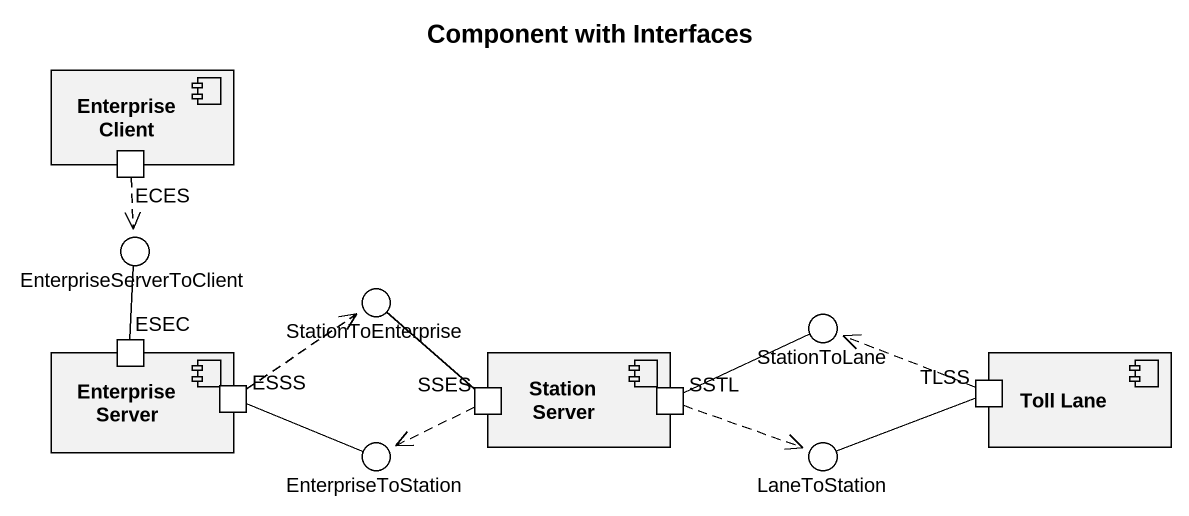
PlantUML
@startuml
title Component with Interfaces
component "Enterprise Client" as Enterprise_Client {
  port ECES
}
() EnterpriseServerToClient
() StationToEnterprise
() StationToLane
component "Enterprise Server" as Enterprise_Server {
  port ESEC
  port ESSS
}
component "Station Server" as Station_Server {
  port SSES
  port SSTL
}
component "Toll Lane" as Toll_Lane {
  port TLSS
}
() EnterpriseToStation
() LaneToStation
ECES ..> EnterpriseServerToClient
ESEC -up- EnterpriseServerToClient
ESSS .up.> StationToEnterprise
ESSS -right- EnterpriseToStation
SSES -up- StationToEnterprise
SSES .left.> EnterpriseToStation
SSTL -right- StationToLane
SSTL .right.> LaneToStation
TLSS .left.> StationToLane
TLSS -left- LaneToStation
@enduml
